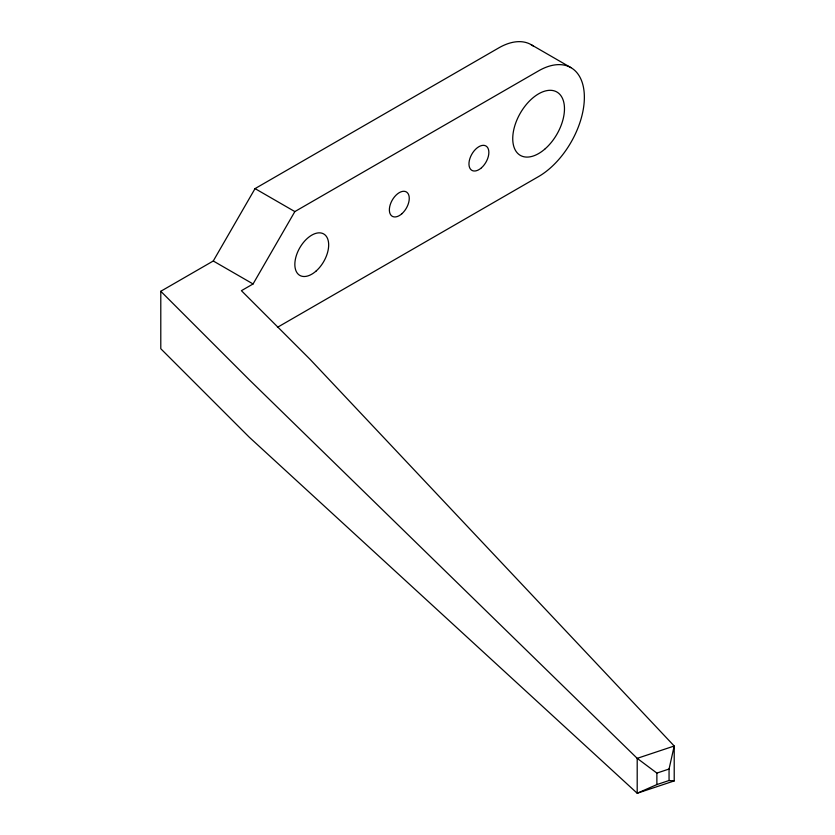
<?xml version="1.0" encoding="UTF-8"?>
<svg xmlns="http://www.w3.org/2000/svg" width="835" height="835" viewBox="0 0 835 835"><rect width="100%" height="100%" fill="white"/><g stroke="black" fill="none" stroke-linecap="round" stroke-linejoin="round"><path stroke-width="1.25" d="M533.2 46.008A64.723 37.366 -60 0 0 498.808 47.877L255.051 188.606L213.269 260.99L160.79 291.279L160.79 348.727L249.216 437.154L637.199 793.25L656.874 784.576L669.054 780.516L669.054 769.025L674.21 746.01L310.14 359.405L241.419 290.684L253.068 283.963L294.849 211.589L538.596 70.86A64.723 37.366 -60 0 1 584.364 97.278A64.723 37.366 -60 0 1 538.596 176.55L277.439 327.33M160.79 291.279L249.216 379.716L637.199 758.347L656.874 773.085L669.054 769.025M674.21 780.913L637.199 793.25L637.199 758.347L674.21 746.01L674.21 780.913L669.054 780.516M531.164 44.672L570.963 67.656M255.051 188.606L294.849 211.589M213.269 260.99L253.068 283.963M656.874 773.085L656.874 784.576M481.482 167.783A14.07 8.12 -60 0 0 485.939 145.979A14.07 8.12 -60 0 0 469.301 160.737A14.07 8.12 -60 0 0 481.482 167.783M316.141 271.01A23.923 13.809 -60 0 0 323.719 233.957A23.923 13.809 -60 0 0 295.423 259.048A23.923 13.809 -60 0 0 316.141 271.01M401.885 213.729A14.07 8.12 -60 0 0 406.353 191.935A14.07 8.12 -60 0 0 389.705 206.694A14.07 8.12 -60 0 0 401.885 213.729M545.297 148.693A36.583 21.125 -60 0 0 556.893 92.017A36.583 21.125 -60 0 0 513.619 130.396A36.583 21.125 -60 0 0 545.297 148.693"/></g></svg>
